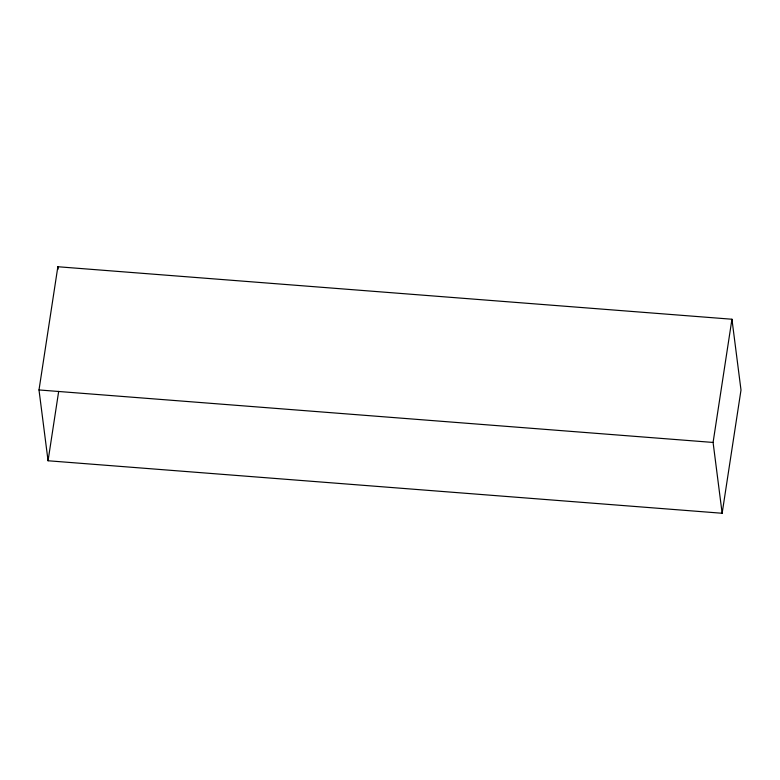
<?xml version="1.0" encoding="UTF-8"?>
<svg xmlns="http://www.w3.org/2000/svg" width="780" height="780" viewBox="0 0 780 780"><rect width="100%" height="100%" fill="white"/><g stroke="black" fill="none" stroke-linecap="round" stroke-linejoin="round"><path stroke-width="1.17" d="M39 389.951L57.857 266.74L731.942 319.235L741 390.049L722.143 513.26L48.058 460.765L39 389.951L713.086 442.445L722.143 513.26M48.058 460.765L58.675 391.385M713.086 442.445L731.942 319.235M57.857 266.74L58.159 269.139"/></g></svg>
